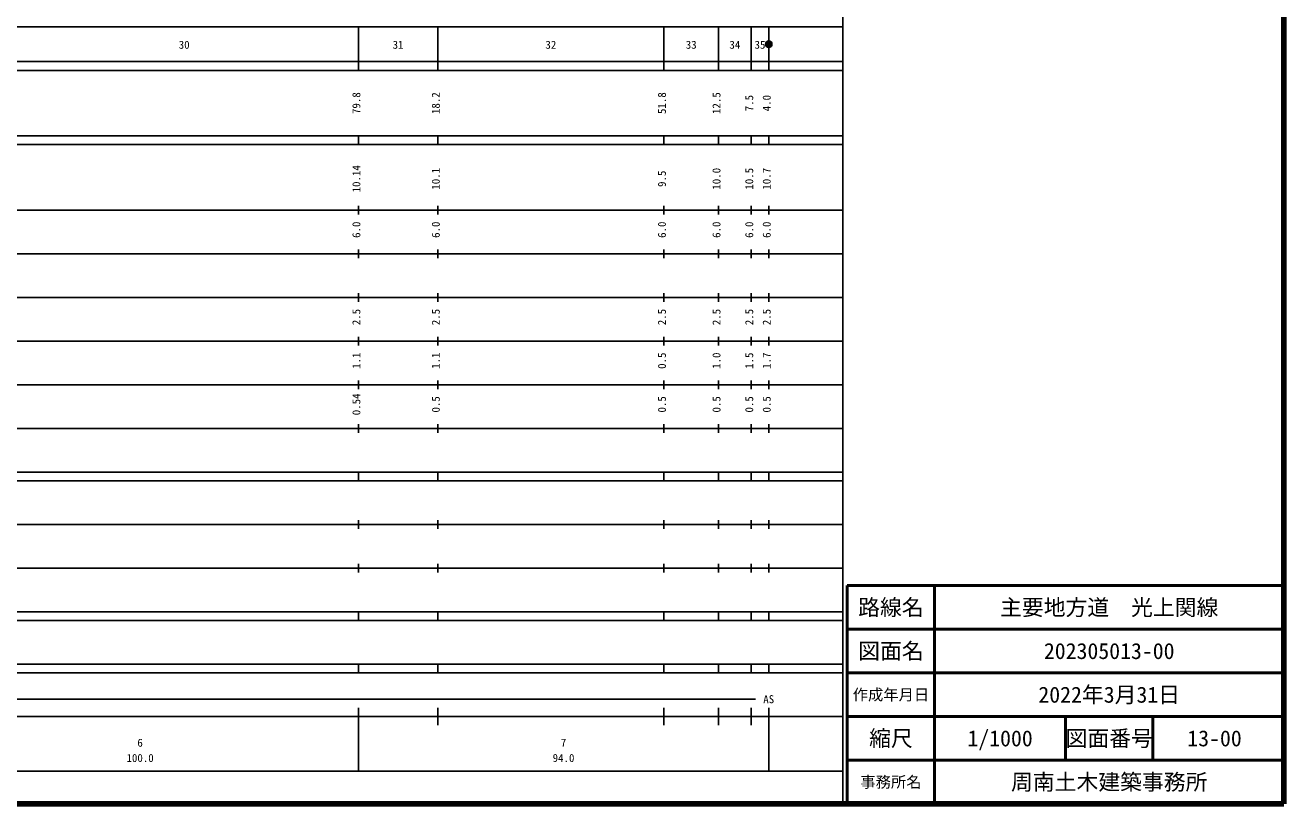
# Model space of a CAD drawing. Units: millimetres on the paper, enlarged 1000 times. Extents: x 40000 to 680000, y 20000 to 380000.
# Drawn here: x 391674 to 680000, y 20000 to 198357 of the extents above; entities that cross this region are included whole.
import ezdxf
from ezdxf.enums import TextEntityAlignment as Align

# ---------------------------------------------------------------- set-up
doc = ezdxf.new("R2010")
doc.units = ezdxf.units.MM
doc.header["$LTSCALE"] = 1000
for name, color, linetype, lineweight in [('M-TTL', 2, 'Continuous', 140), ('M-TTL-BAND', 7, 'Continuous', 25), ('M-TTL-FRAM', 2, 'Continuous', 50), ('M-TTL-LINE', 7, 'Continuous', 50)]:
    doc.layers.add(name, color=color, linetype=linetype, lineweight=lineweight)
doc.layers.add('M-TTL-TXT', color=7, linetype='Continuous')
doc.styles.add('ＭＳ ゴシック', font='')
doc.styles.get('ＭＳ ゴシック').set_extended_font_data('MS Gothic')

msp = doc.modelspace()

# ---------------------------------------------------------------- hatches: boundary and pattern name
at = {"layer": 'M-TTL-BAND'}
msp.add_hatch(color=256, dxfattribs=at).paths.add_polyline_path([(562750, 194000, 1), (561250, 194000, 1)])

# ---------------------------------------------------------------- linework, layer by layer
at = {"layer": 'M-TTL'}
for p, q in [((680000, 20000), (680000, 380000)), ((40000, 20000), (680000, 20000))]:
    msp.add_line(p, q, dxfattribs=at)
at = {"layer": 'M-TTL-BAND'}
for p, q in [((579000, 20000), (579000, 370000)), ((68000, 198000), (579000, 198000)), ((468000, 188000), (468000, 198000)), ((486200, 188000), (486200, 198000)), ((538000, 188000), (538000, 198000)), ((550500, 188000), (550500, 198000)), ((558000, 188000), (558000, 198000)), ((562000, 188000), (562000, 198000)), ((40000, 190000), (579000, 190000)), ((40000, 188000), (579000, 188000)), ((40000, 173000), (579000, 173000)), ((468000, 171000), (468000, 173000)), ((486200, 171000), (486200, 173000)), ((538000, 171000), (538000, 173000)), ((550500, 171000), (550500, 173000)), ((558000, 171000), (558000, 173000)), ((562000, 171000), (562000, 173000)), ((40000, 171000), (579000, 171000)), ((40000, 156000), (579000, 156000)), ((468000, 155000), (468000, 157000)), ((486200, 155000), (486200, 157000)), ((538000, 155000), (538000, 157000)), ((550500, 155000), (550500, 157000)), ((558000, 155000), (558000, 157000)), ((562000, 155000), (562000, 157000)), ((46000, 146000), (579000, 146000)), ((468000, 145000), (468000, 147000)), ((486200, 145000), (486200, 147000)), ((538000, 145000), (538000, 147000)), ((550500, 145000), (550500, 147000)), ((558000, 145000), (558000, 147000)), ((562000, 145000), (562000, 147000)), ((52000, 136000), (579000, 136000)), ((468000, 135000), (468000, 137000)), ((486200, 135000), (486200, 137000)), ((538000, 135000), (538000, 137000)), ((550500, 135000), (550500, 137000)), ((558000, 135000), (558000, 137000)), ((562000, 135000), (562000, 137000)), ((468000, 125000), (468000, 127000)), ((486200, 125000), (486200, 127000)), ((538000, 125000), (538000, 127000)), ((550500, 125000), (550500, 127000)), ((558000, 125000), (558000, 127000)), ((562000, 125000), (562000, 127000)), ((46000, 126000), (579000, 126000)), ((52000, 116000), (579000, 116000)), ((468000, 115000), (468000, 117000)), ((486200, 115000), (486200, 117000)), ((538000, 115000), (538000, 117000)), ((550500, 115000), (550500, 117000)), ((558000, 115000), (558000, 117000)), ((562000, 115000), (562000, 117000)), ((468000, 105000), (468000, 107000)), ((486200, 105000), (486200, 107000)), ((538000, 105000), (538000, 107000)), ((550500, 105000), (550500, 107000)), ((558000, 105000), (558000, 107000)), ((562000, 105000), (562000, 107000)), ((46000, 106000), (579000, 106000)), ((40000, 96000), (579000, 96000)), ((468000, 94000), (468000, 96000)), ((486200, 94000), (486200, 96000)), ((538000, 94000), (538000, 96000)), ((550500, 94000), (550500, 96000)), ((558000, 94000), (558000, 96000)), ((562000, 94000), (562000, 96000)), ((40000, 94000), (579000, 94000)), ((49000, 84000), (579000, 84000)), ((468000, 83000), (468000, 85000)), ((486200, 83000), (486200, 85000)), ((538000, 83000), (538000, 85000)), ((550500, 83000), (550500, 85000)), ((558000, 83000), (558000, 85000)), ((562000, 83000), (562000, 85000)), ((468000, 73000), (468000, 75000)), ((486200, 73000), (486200, 75000)), ((538000, 73000), (538000, 75000)), ((550500, 73000), (550500, 75000)), ((558000, 73000), (558000, 75000)), ((562000, 73000), (562000, 75000)), ((40000, 74000), (579000, 74000)), ((40000, 64000), (579000, 64000)), ((468000, 62000), (468000, 64000)), ((486200, 62000), (486200, 64000)), ((538000, 62000), (538000, 64000)), ((550500, 62000), (550500, 64000)), ((558000, 62000), (558000, 64000)), ((562000, 62000), (562000, 64000)), ((40000, 62000), (579000, 62000)), ((40000, 52000), (579000, 52000)), ((468000, 50000), (468000, 52000)), ((486200, 50000), (486200, 52000)), ((538000, 50000), (538000, 52000)), ((550500, 50000), (550500, 52000)), ((558000, 50000), (558000, 52000)), ((562000, 50000), (562000, 52000)), ((40000, 50000), (579000, 50000)), ((71000, 44000), (559000, 44000)), ((468000, 27500), (468000, 42000)), ((486200, 38000), (486200, 42000)), ((538000, 38000), (538000, 42000)), ((550500, 38000), (550500, 42000)), ((558000, 38000), (558000, 42000)), ((562000, 27500), (562000, 42000)), ((40000, 40000), (579000, 40000)), ((68000, 27500), (579000, 27500))]:
    msp.add_line(p, q, dxfattribs=at)
msp.add_lwpolyline([(562750, 194000, 1), (561250, 194000, 1)], format="xyb", close=True, dxfattribs=at)
at = {"layer": 'M-TTL-FRAM'}
for p, q in [((680000, 70000), (580000, 70000)), ((580000, 70000), (580000, 20000))]:
    msp.add_line(p, q, dxfattribs=at)
at = {"layer": 'M-TTL-LINE'}
for p, q in [((600000, 70000), (600000, 20000)), ((680000, 60000), (580000, 60000)), ((680000, 50000), (580000, 50000)), ((680000, 40000), (580000, 40000)), ((630000, 40000), (630000, 30000)), ((650000, 40000), (650000, 30000)), ((680000, 30000), (580000, 30000))]:
    msp.add_line(p, q, dxfattribs=at)

# ---------------------------------------------------------------- texts
at = {"layer": 'M-TTL-BAND', "style": 'ＭＳ ゴシック'}
for s, p in [('30', (428100, 192405)), ('31', (477100, 192405)), ('32', (512100, 192405)), ('33', (544250, 192405)), ('34', (554250, 192405)), ('35', (560000, 192405)), ('AS', (562000, 42500)), ('6', (418000, 32523)), ('7', (515000, 32523)), ('100.0', (418000, 29033)), ('94.0', (515000, 29033))]:
    msp.add_text(s, height=1833, dxfattribs=at).set_placement(p, align=Align.BOTTOM_CENTER)
for s, p in [('79.8', (469000, 180500)), ('18.2', (487200, 180500)), ('51.8', (539000, 180500)), ('12.5', (551500, 180500)), ('7.5', (559000, 180500)), ('4.0', (563000, 180500)), ('10.14', (469000, 163174)), ('10.1', (487200, 163174)), ('9.5', (539000, 163174)), ('10.0', (551500, 163174)), ('10.5', (559000, 163174)), ('10.7', (563000, 163174)), ('6.0', (469000, 151500)), ('6.0', (487200, 151500)), ('6.0', (539000, 151500)), ('6.0', (551500, 151500)), ('6.0', (559000, 151500)), ('6.0', (563000, 151500)), ('2.5', (469000, 131500)), ('2.5', (487200, 131500)), ('2.5', (539000, 131500)), ('2.5', (551500, 131500)), ('2.5', (559000, 131500)), ('2.5', (563000, 131500)), ('1.1', (469000, 121500)), ('1.1', (487200, 121500)), ('0.5', (539000, 121500)), ('1.0', (551500, 121500)), ('1.5', (559000, 121500)), ('1.7', (563000, 121500)), ('0.54', (469000, 111500)), ('0.5', (487200, 111500)), ('0.5', (539000, 111500)), ('0.5', (551500, 111500)), ('0.5', (559000, 111500)), ('0.5', (563000, 111500))]:
    msp.add_text(s, height=1833, rotation=90, dxfattribs=at).set_placement(p, align=Align.BOTTOM_CENTER)
at = {"layer": 'M-TTL-TXT', "style": 'ＭＳ ゴシック'}
for s, height, p in [('路線名', 3666, (590000, 65000)), ('路線名', 3666, (590000, 65000)), ('主要地方道\u3000光上関線', 3666, (640000, 65000)), ('図面名', 3666, (590000, 55000)), ('図面名', 3666, (590000, 55000)), ('202305013-00', 3666, (640000, 55000)), ('作成年月日', 2566, (590000, 45000)), ('作成年月日', 2566, (590000, 45000)), ('2022年3月31日', 3666, (640000, 45000)), ('縮尺', 3666, (590000, 35000)), ('縮尺', 3666, (590000, 35000)), ('1/1000', 3666, (615000, 35000)), ('図面番号', 3666, (640000, 35000)), ('図面番号', 3666, (640000, 35000)), ('13-00', 3666, (664125, 35000)), ('事務所名', 2566, (590000, 25000)), ('事務所名', 2566, (590000, 25000)), ('周南土木建築事務所', 3666, (640000, 25000))]:
    msp.add_text(s, height=height, dxfattribs=at).set_placement(p, align=Align.MIDDLE_CENTER)

doc.saveas('drawing.dxf')
